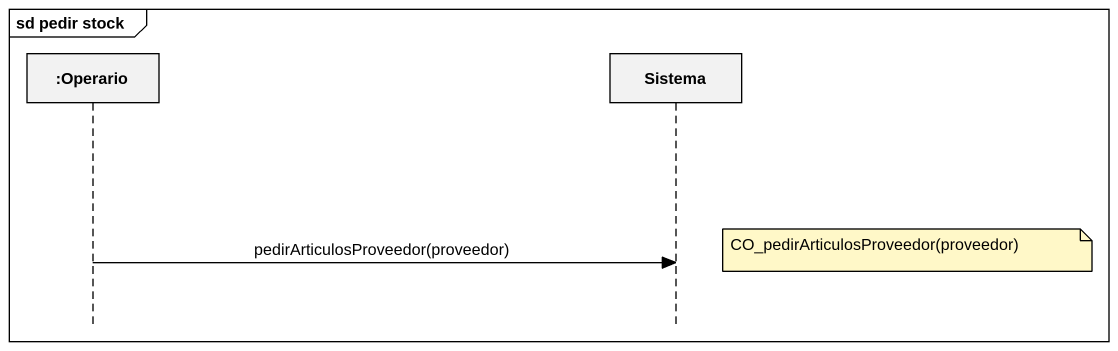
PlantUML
@startuml
mainframe sd pedir stock
hide footbox
participant ":Operario" as Operario
participant Sistema

note right of Sistema : CO_pedirArticulosProveedor(proveedor)
Operario -> Sistema : pedirArticulosProveedor(proveedor)
@enduml
